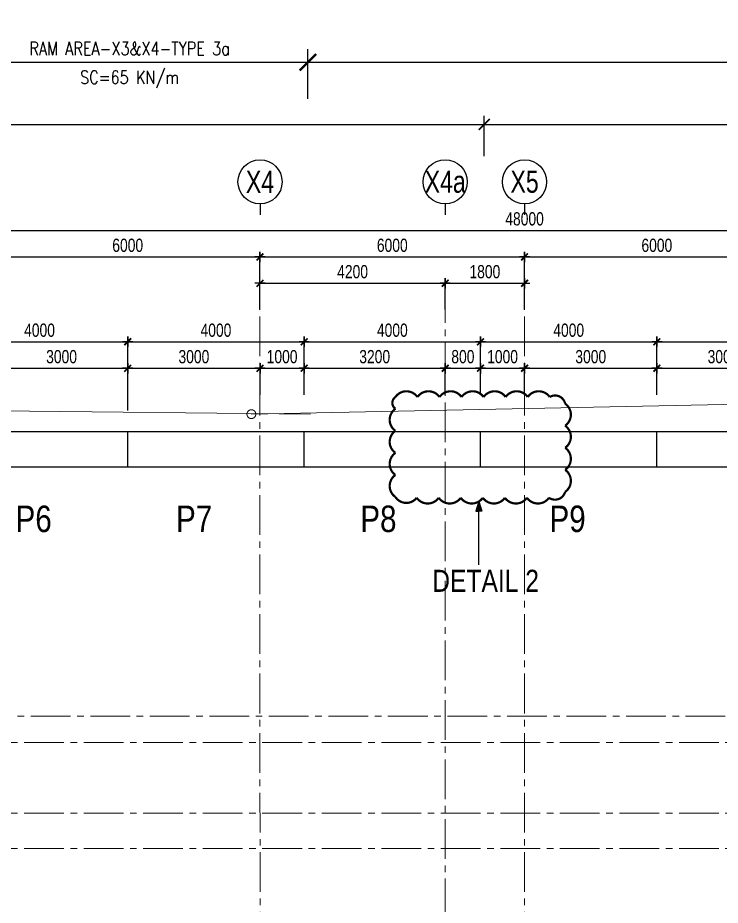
# Model space of a CAD drawing. Header units: millimetres. Extents: x 2611025 to 4139346, y -89870 to 101087.
# Drawn here: x 2670178 to 2686110, y 80462 to 100586 of the extents above; entities that cross this region are included whole.
import ezdxf
from ezdxf.enums import TextEntityAlignment as Align

# ---------------------------------------------------------------- set-up
doc = ezdxf.new("R2010")
doc.units = ezdxf.units.MM
doc.header["$LTSCALE"] = 1200
doc.header["$PDMODE"] = 35
doc.linetypes.add('CENTER2', pattern=[1.125, 0.75, -0.125, 0.125, -0.125])
doc.linetypes.add('ChainLines2', pattern=[3230, 2800, -140, 150, -140])
for name, color, linetype, lineweight in [('2D_SIKITI', 6, 'ChainLines2', 20), ('BOUND', 3, 'Continuous', 20), ('ESB_TEXT', 3, 'Continuous', 20), ('K-THUOC', 1, 'Continuous', 18)]:
    doc.layers.add(name, color=color, linetype=linetype, lineweight=lineweight)
for name, color, linetype in [('CDC.01.AXIS', 160, 'CENTER2'), ('CDC.02.DIM', 1, 'Continuous'), ('CDC.06.TEXT', 2, 'Continuous'), ('CDC.10.HATCH', 251, 'Continuous'), ('WALL-RC', 2, 'Continuous')]:
    doc.layers.add(name, color=color, linetype=linetype)
doc.styles.add('1', font='arial.ttf', dxfattribs={"width": 0.75})
doc.styles.add('Arial', font='arial.ttf', dxfattribs={"height": 480})
doc.styles.add('BIGTEXT', font='arial.ttf', dxfattribs={"width": 0.8})
doc.styles.add('DIMTEXT', font='romans.shx', dxfattribs={"width": 0.8})
doc.styles.add('ESB_ARIAL', font='arial.ttf', dxfattribs={"width": 0.8})
doc.styles.add('SMTEXT', font='arial.ttf', dxfattribs={"width": 0.75})
doc.dimstyles.new('120X1', dxfattribs={"dimscale": 120, "dimtxt": 2.5, "dimasz": 0.008, "dimexe": 0, "dimexo": 0, "dimgap": 0.9, "dimtad": 1, "dimdec": 0, "dimzin": 13, "dimdsep": 46, "dimtxsty": '1', "dimblk1": 'CHEO', "dimblk2": 'CHEO', "dimsah": 1, "dimcen": 0, "dimclrd": 256, "dimclre": 256, "dimclrt": 3, "dimadec": 0, "dimazin": 0, "dimtfac": 1, "dimtdec": 0, "dimtix": 1, "dimtmove": 2, "dimatfit": 3, "dimldrblk": 'CHEO', "dimfxl": 8, "dimfxlon": 1, "dimtolj": 1, "dimtzin": 13, "dimarcsym": 0})
doc.dimstyles.new('BSV1-100', dxfattribs={"dimtxt": 300, "dimasz": 250, "dimexe": 200, "dimexo": 0, "dimgap": 108, "dimtad": 1, "dimdec": 0, "dimdsep": 46, "dimtxsty": 'SMTEXT', "dimblk": 'ARCHTICK', "dimcen": 100, "dimdle": 250, "dimclrd": 256, "dimclre": 256, "dimclrt": 1, "dimadec": 0, "dimazin": 0, "dimtfac": 1, "dimtdec": 0, "dimtix": 1, "dimtmove": 2, "dimatfit": 3, "dimfxl": 720, "dimfxlon": 1, "dimtolj": 1, "dimtzin": 0, "dimarcsym": 0})
doc.dimstyles.new('BSV100', dxfattribs={"dimscale": 1.5, "dimtxt": 300, "dimasz": 250, "dimexe": 200, "dimexo": 0, "dimgap": 108, "dimtad": 1, "dimdec": 0, "dimdsep": 46, "dimtxsty": 'SMTEXT', "dimblk": 'ARCHTICK', "dimcen": 100, "dimdle": 250, "dimclrd": 256, "dimclre": 256, "dimclrt": 2, "dimadec": 0, "dimazin": 0, "dimtfac": 1, "dimtdec": 0, "dimtix": 1, "dimtmove": 2, "dimatfit": 3, "dimfxl": 550, "dimfxlon": 1, "dimtolj": 1, "dimtzin": 0, "dimarcsym": 0})

# ---------------------------------------------------------------- blocks, each defined once
blk = doc.blocks.new('_ArchTick')
at = {"color": 0, "linetype": 'ByBlock', "const_width": 0.15}
blk.add_lwpolyline([(-0.5, -0.5), (0.5, 0.5)], dxfattribs=at)
blk = doc.blocks.new('*D1675')
at = {"layer": 'BOUND', "lineweight": -2, "transparency": 16777216}
for p, q in [((2656672, 97445), (2656672, 98365)), ((2680758, 97445), (2680758, 98365)), ((2656422, 98165), (2681008, 98165))]:
    blk.add_line(p, q, dxfattribs=at)
at = {"layer": 'Defpoints', "color": 0, "transparency": 16777216}
for p in [(2680758, 98165), (2656672, 91203), (2680758, 91203)]:
    blk.add_point(p, dxfattribs=at)
at = {"layer": 'BOUND', "lineweight": -2, "transparency": 16777216, "xscale": 250, "yscale": 250, "zscale": 250, "rotation": 180}
blk.add_blockref('_ArchTick', (2656672, 98165), dxfattribs=at)
at = {"layer": 'BOUND', "lineweight": -2, "transparency": 16777216, "xscale": 250, "yscale": 250, "zscale": 250}
blk.add_blockref('_ArchTick', (2680758, 98165), dxfattribs=at)
at = {"layer": 'BOUND', "color": 1, "transparency": 16777216, "insert": (2668715, 98428), "char_height": 300, "attachment_point": 5, "style": 'SMTEXT'}
blk.add_mtext('\\A1;COL= -1.20', dxfattribs=at)
blk = doc.blocks.new('*D1679')
at = {"layer": 'BOUND', "lineweight": -2, "transparency": 16777216}
for p, q in [((2680758, 97445), (2680758, 98365)), ((2712822, 97445), (2712822, 98365)), ((2680508, 98165), (2713072, 98165))]:
    blk.add_line(p, q, dxfattribs=at)
at = {"layer": 'Defpoints', "color": 0, "transparency": 16777216}
for p in [(2712822, 98165), (2680758, 91203), (2712822, 91203)]:
    blk.add_point(p, dxfattribs=at)
at = {"layer": 'BOUND', "lineweight": -2, "transparency": 16777216, "xscale": 250, "yscale": 250, "zscale": 250, "rotation": 180}
blk.add_blockref('_ArchTick', (2680758, 98165), dxfattribs=at)
at = {"layer": 'BOUND', "lineweight": -2, "transparency": 16777216, "xscale": 250, "yscale": 250, "zscale": 250}
blk.add_blockref('_ArchTick', (2712822, 98165), dxfattribs=at)
at = {"layer": 'BOUND', "color": 1, "transparency": 16777216, "insert": (2696790, 98428), "char_height": 300, "attachment_point": 5, "style": 'SMTEXT'}
blk.add_mtext('\\A1;COL= -0.50', dxfattribs=at)
blk = doc.blocks.new('*D1691')
at = {"layer": 'Defpoints', "color": 0, "transparency": 16777216}
for p in [(2676758, 99576), (2668672, 91203), (2676758, 91203)]:
    blk.add_point(p, dxfattribs=at)
at = {"layer": 'K-THUOC', "lineweight": -2, "transparency": 16777216}
for p, q in [((2668672, 98751), (2668672, 99876)), ((2676758, 98751), (2676758, 99876)), ((2668297, 99576), (2677133, 99576))]:
    blk.add_line(p, q, dxfattribs=at)
at = {"layer": 'K-THUOC', "lineweight": -2, "transparency": 16777216, "xscale": 375, "yscale": 375, "zscale": 375, "rotation": 180}
blk.add_blockref('_ArchTick', (2668672, 99576), dxfattribs=at)
at = {"layer": 'K-THUOC', "lineweight": -2, "transparency": 16777216, "xscale": 375, "yscale": 375, "zscale": 375}
blk.add_blockref('_ArchTick', (2676758, 99576), dxfattribs=at)
at = {"layer": 'K-THUOC', "color": 2, "transparency": 16777216, "char_height": 300, "attachment_point": 5, "style": 'DIMTEXT'}
for s, insert in [('\\A1;RAM AREA-X3&X4-TYPE 3a ', (2672715, 99888)), ('\\A1;SC=65 KN/m', (2672715, 99186))]:
    blk.add_mtext(s, dxfattribs=dict(at, insert=insert))
blk = doc.blocks.new('*D1692')
at = {"layer": 'Defpoints', "color": 0, "transparency": 16777216}
for p in [(2712822, 99576), (2676758, 91203), (2712822, 91203)]:
    blk.add_point(p, dxfattribs=at)
at = {"layer": 'K-THUOC', "lineweight": -2, "transparency": 16777216}
for p, q in [((2676758, 98751), (2676758, 99876)), ((2712822, 98751), (2712822, 99876)), ((2676383, 99576), (2713197, 99576))]:
    blk.add_line(p, q, dxfattribs=at)
at = {"layer": 'K-THUOC', "lineweight": -2, "transparency": 16777216, "xscale": 375, "yscale": 375, "zscale": 375, "rotation": 180}
blk.add_blockref('_ArchTick', (2676758, 99576), dxfattribs=at)
at = {"layer": 'K-THUOC', "lineweight": -2, "transparency": 16777216, "xscale": 375, "yscale": 375, "zscale": 375}
blk.add_blockref('_ArchTick', (2712822, 99576), dxfattribs=at)
at = {"layer": 'K-THUOC', "color": 2, "transparency": 16777216, "char_height": 300, "attachment_point": 5, "style": 'DIMTEXT'}
for s, insert in [('\\A1;RAM AREA-TYPE 3 ', (2694790, 99888)), ('\\A1;SC=55 KN/m', (2694790, 99186))]:
    blk.add_mtext(s, dxfattribs=dict(at, insert=insert))
blk = doc.blocks.new('CHEO')
at = {"layer": 'CDC.02.DIM'}
for points in [[(-121, 0), (121, 0)], [(0, 121), (0, -121)]]:
    blk.add_lwpolyline(points, dxfattribs=at)
at = {"layer": 'CDC.02.DIM', "const_width": 40}
blk.add_lwpolyline([(80, 80), (-80, -81)], dxfattribs=at)
blk = doc.blocks.new('*D1703')
at = {"layer": 'CDC.02.DIM', "lineweight": -2, "transparency": 16777216}
for p, q in [((2669672, 94204), (2669672, 95164)), ((2669673, 95164), (2675671, 95164)), ((2675672, 94204), (2675672, 95164))]:
    blk.add_line(p, q, dxfattribs=at)
at = {"layer": 'Defpoints', "color": 0, "transparency": 16777216}
for p in [(2675672, 95164), (2669672, 93971), (2675672, 93971)]:
    blk.add_point(p, dxfattribs=at)
at = {"layer": 'CDC.02.DIM', "lineweight": -2, "transparency": 16777216, "xscale": 0.96, "yscale": 0.96, "zscale": 0.96, "rotation": 180}
blk.add_blockref('CHEO', (2669672, 95164), dxfattribs=at)
at = {"layer": 'CDC.02.DIM', "lineweight": -2, "transparency": 16777216, "xscale": 0.96, "yscale": 0.96, "zscale": 0.96}
blk.add_blockref('CHEO', (2675672, 95164), dxfattribs=at)
at = {"layer": 'CDC.02.DIM', "color": 3, "transparency": 16777216, "insert": (2672672, 95425), "char_height": 300, "attachment_point": 5, "style": '1'}
blk.add_mtext('\\A1;6000', dxfattribs=at)
blk = doc.blocks.new('*D1704')
at = {"layer": 'CDC.02.DIM', "lineweight": -2, "transparency": 16777216}
for p, q in [((2675672, 94204), (2675672, 95164)), ((2675673, 95164), (2681671, 95164)), ((2681672, 94204), (2681672, 95164))]:
    blk.add_line(p, q, dxfattribs=at)
at = {"layer": 'Defpoints', "color": 0, "transparency": 16777216}
for p in [(2681672, 95164), (2675672, 93971), (2681672, 93971)]:
    blk.add_point(p, dxfattribs=at)
at = {"layer": 'CDC.02.DIM', "lineweight": -2, "transparency": 16777216, "xscale": 0.96, "yscale": 0.96, "zscale": 0.96, "rotation": 180}
blk.add_blockref('CHEO', (2675672, 95164), dxfattribs=at)
at = {"layer": 'CDC.02.DIM', "lineweight": -2, "transparency": 16777216, "xscale": 0.96, "yscale": 0.96, "zscale": 0.96}
blk.add_blockref('CHEO', (2681672, 95164), dxfattribs=at)
at = {"layer": 'CDC.02.DIM', "color": 3, "transparency": 16777216, "insert": (2678672, 95425), "char_height": 300, "attachment_point": 5, "style": '1'}
blk.add_mtext('\\A1;6000', dxfattribs=at)
blk = doc.blocks.new('*D1705')
at = {"layer": 'CDC.02.DIM', "lineweight": -2, "transparency": 16777216}
for p, q in [((2681672, 94204), (2681672, 95164)), ((2681673, 95164), (2687671, 95164)), ((2687672, 94204), (2687672, 95164))]:
    blk.add_line(p, q, dxfattribs=at)
at = {"layer": 'Defpoints', "color": 0, "transparency": 16777216}
for p in [(2687672, 95164), (2681672, 93971), (2687672, 93971)]:
    blk.add_point(p, dxfattribs=at)
at = {"layer": 'CDC.02.DIM', "lineweight": -2, "transparency": 16777216, "xscale": 0.96, "yscale": 0.96, "zscale": 0.96, "rotation": 180}
blk.add_blockref('CHEO', (2681672, 95164), dxfattribs=at)
at = {"layer": 'CDC.02.DIM', "lineweight": -2, "transparency": 16777216, "xscale": 0.96, "yscale": 0.96, "zscale": 0.96}
blk.add_blockref('CHEO', (2687672, 95164), dxfattribs=at)
at = {"layer": 'CDC.02.DIM', "color": 3, "transparency": 16777216, "insert": (2684672, 95425), "char_height": 300, "attachment_point": 5, "style": '1'}
blk.add_mtext('\\A1;6000', dxfattribs=at)
blk = doc.blocks.new('_Axis name')
at = {"layer": 'CDC.02.DIM'}
blk.add_line((0, 2.5), (0, 0), dxfattribs=at)
blk.add_circle((0, 7.5), 5, dxfattribs=at)
at = {"layer": 'CDC.02.DIM', "style": 'BIGTEXT', "width": 0.75}
blk.add_attdef('.', text='', height=5, dxfattribs=at).set_placement((0, 7.5), align=Align.MIDDLE)
blk = doc.blocks.new('*D1709')
at = {"layer": 'CDC.02.DIM', "lineweight": -2, "transparency": 16777216}
for p, q in [((2657672, 94804), (2657672, 95764)), ((2657673, 95764), (2705671, 95764)), ((2705672, 94804), (2705672, 95764))]:
    blk.add_line(p, q, dxfattribs=at)
at = {"layer": 'Defpoints', "color": 0, "transparency": 16777216}
for p in [(2705672, 95764), (2657672, 93971), (2705672, 93971)]:
    blk.add_point(p, dxfattribs=at)
at = {"layer": 'CDC.02.DIM', "lineweight": -2, "transparency": 16777216, "xscale": 0.96, "yscale": 0.96, "zscale": 0.96, "rotation": 180}
blk.add_blockref('CHEO', (2657672, 95764), dxfattribs=at)
at = {"layer": 'CDC.02.DIM', "lineweight": -2, "transparency": 16777216, "xscale": 0.96, "yscale": 0.96, "zscale": 0.96}
blk.add_blockref('CHEO', (2705672, 95764), dxfattribs=at)
at = {"layer": 'CDC.02.DIM', "color": 3, "transparency": 16777216, "insert": (2681672, 96025), "char_height": 300, "attachment_point": 5, "style": '1'}
blk.add_mtext('\\A1;48000', dxfattribs=at)
blk = doc.blocks.new('*D1716')
at = {"layer": 'CDC.02.DIM', "lineweight": -2, "transparency": 16777216}
for p, q in [((2675672, 93971), (2675672, 94566)), ((2675673, 94566), (2679871, 94566)), ((2679872, 93971), (2679872, 94566))]:
    blk.add_line(p, q, dxfattribs=at)
at = {"layer": 'Defpoints', "color": 0, "transparency": 16777216}
for p in [(2679872, 94566), (2675672, 93971), (2679872, 93971)]:
    blk.add_point(p, dxfattribs=at)
at = {"layer": 'CDC.02.DIM', "lineweight": -2, "transparency": 16777216, "xscale": 0.96, "yscale": 0.96, "zscale": 0.96, "rotation": 180}
blk.add_blockref('CHEO', (2675672, 94566), dxfattribs=at)
at = {"layer": 'CDC.02.DIM', "lineweight": -2, "transparency": 16777216, "xscale": 0.96, "yscale": 0.96, "zscale": 0.96}
blk.add_blockref('CHEO', (2679872, 94566), dxfattribs=at)
at = {"layer": 'CDC.02.DIM', "color": 3, "transparency": 16777216, "insert": (2677772, 94827), "char_height": 300, "attachment_point": 5, "style": '1'}
blk.add_mtext('\\A1;4200', dxfattribs=at)
blk = doc.blocks.new('*D1717')
at = {"layer": 'CDC.02.DIM', "lineweight": -2, "transparency": 16777216}
for p, q in [((2679872, 93971), (2679872, 94566)), ((2679873, 94566), (2681671, 94566)), ((2681672, 93971), (2681672, 94566))]:
    blk.add_line(p, q, dxfattribs=at)
at = {"layer": 'Defpoints', "color": 0, "transparency": 16777216}
for p in [(2681672, 94566), (2679872, 93971), (2681672, 93971)]:
    blk.add_point(p, dxfattribs=at)
at = {"layer": 'CDC.02.DIM', "lineweight": -2, "transparency": 16777216, "xscale": 0.96, "yscale": 0.96, "zscale": 0.96, "rotation": 180}
blk.add_blockref('CHEO', (2679872, 94566), dxfattribs=at)
at = {"layer": 'CDC.02.DIM', "lineweight": -2, "transparency": 16777216, "xscale": 0.96, "yscale": 0.96, "zscale": 0.96}
blk.add_blockref('CHEO', (2681672, 94566), dxfattribs=at)
at = {"layer": 'CDC.02.DIM', "color": 3, "transparency": 16777216, "insert": (2680772, 94827), "char_height": 300, "attachment_point": 5, "style": '1'}
blk.add_mtext('\\A1;1800', dxfattribs=at)
blk = doc.blocks.new('*D1731')
at = {"layer": 'CDC.02.DIM', "lineweight": -2, "transparency": 16777216}
for p, q in [((2669672, 91679), (2669672, 92639)), ((2669673, 92639), (2672671, 92639)), ((2672672, 91679), (2672672, 92639))]:
    blk.add_line(p, q, dxfattribs=at)
at = {"layer": 'Defpoints', "color": 0, "transparency": 16777216}
for p in [(2672672, 92639), (2669672, 91203), (2672672, 91203)]:
    blk.add_point(p, dxfattribs=at)
at = {"layer": 'CDC.02.DIM', "lineweight": -2, "transparency": 16777216, "xscale": 0.96, "yscale": 0.96, "zscale": 0.96, "rotation": 180}
blk.add_blockref('CHEO', (2669672, 92639), dxfattribs=at)
at = {"layer": 'CDC.02.DIM', "lineweight": -2, "transparency": 16777216, "xscale": 0.96, "yscale": 0.96, "zscale": 0.96}
blk.add_blockref('CHEO', (2672672, 92639), dxfattribs=at)
at = {"layer": 'CDC.02.DIM', "color": 3, "transparency": 16777216, "insert": (2671172, 92900), "char_height": 300, "attachment_point": 5, "style": '1'}
blk.add_mtext('\\A1;3000', dxfattribs=at)
blk = doc.blocks.new('*D1732')
at = {"layer": 'CDC.02.DIM', "lineweight": -2, "transparency": 16777216}
for p, q in [((2672672, 91679), (2672672, 92639)), ((2672673, 92639), (2675672, 92639)), ((2675673, 92039), (2675673, 92639))]:
    blk.add_line(p, q, dxfattribs=at)
at = {"layer": 'Defpoints', "color": 0, "transparency": 16777216}
for p in [(2675673, 92639), (2675673, 92039), (2672672, 91203)]:
    blk.add_point(p, dxfattribs=at)
at = {"layer": 'CDC.02.DIM', "lineweight": -2, "transparency": 16777216, "xscale": 0.96, "yscale": 0.96, "zscale": 0.96, "rotation": 180}
blk.add_blockref('CHEO', (2672672, 92639), dxfattribs=at)
at = {"layer": 'CDC.02.DIM', "lineweight": -2, "transparency": 16777216, "xscale": 0.96, "yscale": 0.96, "zscale": 0.96}
blk.add_blockref('CHEO', (2675673, 92639), dxfattribs=at)
at = {"layer": 'CDC.02.DIM', "color": 3, "transparency": 16777216, "insert": (2674173, 92900), "char_height": 300, "attachment_point": 5, "style": '1'}
blk.add_mtext('\\A1;3000', dxfattribs=at)
blk = doc.blocks.new('*D1733')
at = {"layer": 'CDC.02.DIM', "lineweight": -2, "transparency": 16777216}
for p, q in [((2675673, 92039), (2675673, 92639)), ((2675674, 92639), (2676672, 92639)), ((2676673, 92039), (2676673, 92639))]:
    blk.add_line(p, q, dxfattribs=at)
at = {"layer": 'Defpoints', "color": 0, "transparency": 16777216}
for p in [(2676673, 92639), (2675673, 92039), (2676673, 92039)]:
    blk.add_point(p, dxfattribs=at)
at = {"layer": 'CDC.02.DIM', "lineweight": -2, "transparency": 16777216, "xscale": 0.96, "yscale": 0.96, "zscale": 0.96, "rotation": 180}
blk.add_blockref('CHEO', (2675673, 92639), dxfattribs=at)
at = {"layer": 'CDC.02.DIM', "lineweight": -2, "transparency": 16777216, "xscale": 0.96, "yscale": 0.96, "zscale": 0.96}
blk.add_blockref('CHEO', (2676673, 92639), dxfattribs=at)
at = {"layer": 'CDC.02.DIM', "color": 3, "transparency": 16777216, "insert": (2676173, 92900), "char_height": 300, "attachment_point": 5, "style": '1'}
blk.add_mtext('\\A1;1000', dxfattribs=at)
blk = doc.blocks.new('*D1734')
at = {"layer": 'CDC.02.DIM', "lineweight": -2, "transparency": 16777216}
for p, q in [((2676673, 92039), (2676673, 92639)), ((2676674, 92639), (2679872, 92639)), ((2679873, 92039), (2679873, 92639))]:
    blk.add_line(p, q, dxfattribs=at)
at = {"layer": 'Defpoints', "color": 0, "transparency": 16777216}
for p in [(2679873, 92639), (2676673, 92039), (2679873, 92039)]:
    blk.add_point(p, dxfattribs=at)
at = {"layer": 'CDC.02.DIM', "lineweight": -2, "transparency": 16777216, "xscale": 0.96, "yscale": 0.96, "zscale": 0.96, "rotation": 180}
blk.add_blockref('CHEO', (2676673, 92639), dxfattribs=at)
at = {"layer": 'CDC.02.DIM', "lineweight": -2, "transparency": 16777216, "xscale": 0.96, "yscale": 0.96, "zscale": 0.96}
blk.add_blockref('CHEO', (2679873, 92639), dxfattribs=at)
at = {"layer": 'CDC.02.DIM', "color": 3, "transparency": 16777216, "insert": (2678273, 92900), "char_height": 300, "attachment_point": 5, "style": '1'}
blk.add_mtext('\\A1;3200', dxfattribs=at)
blk = doc.blocks.new('*D1735')
at = {"layer": 'CDC.02.DIM', "lineweight": -2, "transparency": 16777216}
for p, q in [((2679873, 92058), (2679873, 92639)), ((2679874, 92639), (2680672, 92639)), ((2680673, 92058), (2680673, 92639))]:
    blk.add_line(p, q, dxfattribs=at)
at = {"layer": 'Defpoints', "color": 0, "transparency": 16777216}
for p in [(2680673, 92639), (2679873, 92058), (2680673, 92058)]:
    blk.add_point(p, dxfattribs=at)
at = {"layer": 'CDC.02.DIM', "lineweight": -2, "transparency": 16777216, "xscale": 0.96, "yscale": 0.96, "zscale": 0.96, "rotation": 180}
blk.add_blockref('CHEO', (2679873, 92639), dxfattribs=at)
at = {"layer": 'CDC.02.DIM', "lineweight": -2, "transparency": 16777216, "xscale": 0.96, "yscale": 0.96, "zscale": 0.96}
blk.add_blockref('CHEO', (2680673, 92639), dxfattribs=at)
at = {"layer": 'CDC.02.DIM', "color": 3, "transparency": 16777216, "insert": (2680273, 92900), "char_height": 300, "attachment_point": 5, "style": '1'}
blk.add_mtext('\\A1;800', dxfattribs=at)
blk = doc.blocks.new('*D1736')
at = {"layer": 'CDC.02.DIM', "lineweight": -2, "transparency": 16777216}
for p, q in [((2680673, 92039), (2680673, 92639)), ((2680674, 92639), (2681672, 92639)), ((2681673, 92039), (2681673, 92639))]:
    blk.add_line(p, q, dxfattribs=at)
at = {"layer": 'Defpoints', "color": 0, "transparency": 16777216}
for p in [(2681673, 92639), (2680673, 92039), (2681673, 92039)]:
    blk.add_point(p, dxfattribs=at)
at = {"layer": 'CDC.02.DIM', "lineweight": -2, "transparency": 16777216, "xscale": 0.96, "yscale": 0.96, "zscale": 0.96, "rotation": 180}
blk.add_blockref('CHEO', (2680673, 92639), dxfattribs=at)
at = {"layer": 'CDC.02.DIM', "lineweight": -2, "transparency": 16777216, "xscale": 0.96, "yscale": 0.96, "zscale": 0.96}
blk.add_blockref('CHEO', (2681673, 92639), dxfattribs=at)
at = {"layer": 'CDC.02.DIM', "color": 3, "transparency": 16777216, "insert": (2681173, 92900), "char_height": 300, "attachment_point": 5, "style": '1'}
blk.add_mtext('\\A1;1000', dxfattribs=at)
blk = doc.blocks.new('*D1737')
at = {"layer": 'CDC.02.DIM', "lineweight": -2, "transparency": 16777216}
for p, q in [((2681673, 92039), (2681673, 92639)), ((2681674, 92639), (2684672, 92639)), ((2684673, 92039), (2684673, 92639))]:
    blk.add_line(p, q, dxfattribs=at)
at = {"layer": 'Defpoints', "color": 0, "transparency": 16777216}
for p in [(2684673, 92639), (2681673, 92039), (2684673, 92039)]:
    blk.add_point(p, dxfattribs=at)
at = {"layer": 'CDC.02.DIM', "lineweight": -2, "transparency": 16777216, "xscale": 0.96, "yscale": 0.96, "zscale": 0.96, "rotation": 180}
blk.add_blockref('CHEO', (2681673, 92639), dxfattribs=at)
at = {"layer": 'CDC.02.DIM', "lineweight": -2, "transparency": 16777216, "xscale": 0.96, "yscale": 0.96, "zscale": 0.96}
blk.add_blockref('CHEO', (2684673, 92639), dxfattribs=at)
at = {"layer": 'CDC.02.DIM', "color": 3, "transparency": 16777216, "insert": (2683173, 92900), "char_height": 300, "attachment_point": 5, "style": '1'}
blk.add_mtext('\\A1;3000', dxfattribs=at)
blk = doc.blocks.new('*D1738')
at = {"layer": 'CDC.02.DIM', "lineweight": -2, "transparency": 16777216}
for p, q in [((2684673, 92039), (2684673, 92639)), ((2684674, 92639), (2687672, 92639)), ((2687673, 92039), (2687673, 92639))]:
    blk.add_line(p, q, dxfattribs=at)
at = {"layer": 'Defpoints', "color": 0, "transparency": 16777216}
for p in [(2687673, 92639), (2684673, 92039), (2687673, 92039)]:
    blk.add_point(p, dxfattribs=at)
at = {"layer": 'CDC.02.DIM', "lineweight": -2, "transparency": 16777216, "xscale": 0.96, "yscale": 0.96, "zscale": 0.96, "rotation": 180}
blk.add_blockref('CHEO', (2684673, 92639), dxfattribs=at)
at = {"layer": 'CDC.02.DIM', "lineweight": -2, "transparency": 16777216, "xscale": 0.96, "yscale": 0.96, "zscale": 0.96}
blk.add_blockref('CHEO', (2687673, 92639), dxfattribs=at)
at = {"layer": 'CDC.02.DIM', "color": 3, "transparency": 16777216, "insert": (2686173, 92900), "char_height": 300, "attachment_point": 5, "style": '1'}
blk.add_mtext('\\A1;3000', dxfattribs=at)
blk = doc.blocks.new('*D1756')
at = {"layer": 'CDC.02.DIM', "lineweight": -2, "transparency": 16777216}
for p, q in [((2668672, 92279), (2668672, 93239)), ((2668673, 93239), (2672671, 93239)), ((2672672, 92279), (2672672, 93239))]:
    blk.add_line(p, q, dxfattribs=at)
at = {"layer": 'Defpoints', "color": 0, "transparency": 16777216}
for p in [(2672672, 93239), (2668672, 91203), (2672672, 91203)]:
    blk.add_point(p, dxfattribs=at)
at = {"layer": 'CDC.02.DIM', "lineweight": -2, "transparency": 16777216, "xscale": 0.96, "yscale": 0.96, "zscale": 0.96, "rotation": 180}
blk.add_blockref('CHEO', (2668672, 93239), dxfattribs=at)
at = {"layer": 'CDC.02.DIM', "lineweight": -2, "transparency": 16777216, "xscale": 0.96, "yscale": 0.96, "zscale": 0.96}
blk.add_blockref('CHEO', (2672672, 93239), dxfattribs=at)
at = {"layer": 'CDC.02.DIM', "color": 3, "transparency": 16777216, "insert": (2670672, 93500), "char_height": 300, "attachment_point": 5, "style": '1'}
blk.add_mtext('\\A1;4000', dxfattribs=at)
blk = doc.blocks.new('*D1757')
at = {"layer": 'CDC.02.DIM', "lineweight": -2, "transparency": 16777216}
for p, q in [((2672672, 92279), (2672672, 93239)), ((2672673, 93239), (2676672, 93239)), ((2676673, 92279), (2676673, 93239))]:
    blk.add_line(p, q, dxfattribs=at)
at = {"layer": 'Defpoints', "color": 0, "transparency": 16777216}
for p in [(2676673, 93239), (2676673, 92039), (2672672, 91203)]:
    blk.add_point(p, dxfattribs=at)
at = {"layer": 'CDC.02.DIM', "lineweight": -2, "transparency": 16777216, "xscale": 0.96, "yscale": 0.96, "zscale": 0.96, "rotation": 180}
blk.add_blockref('CHEO', (2672672, 93239), dxfattribs=at)
at = {"layer": 'CDC.02.DIM', "lineweight": -2, "transparency": 16777216, "xscale": 0.96, "yscale": 0.96, "zscale": 0.96}
blk.add_blockref('CHEO', (2676673, 93239), dxfattribs=at)
at = {"layer": 'CDC.02.DIM', "color": 3, "transparency": 16777216, "insert": (2674673, 93500), "char_height": 300, "attachment_point": 5, "style": '1'}
blk.add_mtext('\\A1;4000', dxfattribs=at)
blk = doc.blocks.new('*D1758')
at = {"layer": 'CDC.02.DIM', "lineweight": -2, "transparency": 16777216}
for p, q in [((2676673, 92279), (2676673, 93239)), ((2676674, 93239), (2680672, 93239)), ((2680673, 92279), (2680673, 93239))]:
    blk.add_line(p, q, dxfattribs=at)
at = {"layer": 'Defpoints', "color": 0, "transparency": 16777216}
for p in [(2680673, 93239), (2676673, 92039), (2680673, 92039)]:
    blk.add_point(p, dxfattribs=at)
at = {"layer": 'CDC.02.DIM', "lineweight": -2, "transparency": 16777216, "xscale": 0.96, "yscale": 0.96, "zscale": 0.96, "rotation": 180}
blk.add_blockref('CHEO', (2676673, 93239), dxfattribs=at)
at = {"layer": 'CDC.02.DIM', "lineweight": -2, "transparency": 16777216, "xscale": 0.96, "yscale": 0.96, "zscale": 0.96}
blk.add_blockref('CHEO', (2680673, 93239), dxfattribs=at)
at = {"layer": 'CDC.02.DIM', "color": 3, "transparency": 16777216, "insert": (2678673, 93500), "char_height": 300, "attachment_point": 5, "style": '1'}
blk.add_mtext('\\A1;4000', dxfattribs=at)
blk = doc.blocks.new('*D1759')
at = {"layer": 'CDC.02.DIM', "lineweight": -2, "transparency": 16777216}
for p, q in [((2680673, 92279), (2680673, 93239)), ((2680674, 93239), (2684672, 93239)), ((2684673, 92279), (2684673, 93239))]:
    blk.add_line(p, q, dxfattribs=at)
at = {"layer": 'Defpoints', "color": 0, "transparency": 16777216}
for p in [(2684673, 93239), (2680673, 92039), (2684673, 92039)]:
    blk.add_point(p, dxfattribs=at)
at = {"layer": 'CDC.02.DIM', "lineweight": -2, "transparency": 16777216, "xscale": 0.96, "yscale": 0.96, "zscale": 0.96, "rotation": 180}
blk.add_blockref('CHEO', (2680673, 93239), dxfattribs=at)
at = {"layer": 'CDC.02.DIM', "lineweight": -2, "transparency": 16777216, "xscale": 0.96, "yscale": 0.96, "zscale": 0.96}
blk.add_blockref('CHEO', (2684673, 93239), dxfattribs=at)
at = {"layer": 'CDC.02.DIM', "color": 3, "transparency": 16777216, "insert": (2682673, 93500), "char_height": 300, "attachment_point": 5, "style": '1'}
blk.add_mtext('\\A1;4000', dxfattribs=at)
blk = doc.blocks.new('*D1760')
at = {"layer": 'CDC.02.DIM', "lineweight": -2, "transparency": 16777216}
for p, q in [((2684673, 92279), (2684673, 93239)), ((2684674, 93239), (2688672, 93239)), ((2688673, 92279), (2688673, 93239))]:
    blk.add_line(p, q, dxfattribs=at)
at = {"layer": 'Defpoints', "color": 0, "transparency": 16777216}
for p in [(2688673, 93239), (2684673, 92039), (2688673, 92039)]:
    blk.add_point(p, dxfattribs=at)
at = {"layer": 'CDC.02.DIM', "lineweight": -2, "transparency": 16777216, "xscale": 0.96, "yscale": 0.96, "zscale": 0.96, "rotation": 180}
blk.add_blockref('CHEO', (2684673, 93239), dxfattribs=at)
at = {"layer": 'CDC.02.DIM', "lineweight": -2, "transparency": 16777216, "xscale": 0.96, "yscale": 0.96, "zscale": 0.96}
blk.add_blockref('CHEO', (2688673, 93239), dxfattribs=at)
at = {"layer": 'CDC.02.DIM', "color": 3, "transparency": 16777216, "insert": (2686673, 93500), "char_height": 300, "attachment_point": 5, "style": '1'}
blk.add_mtext('\\A1;4000', dxfattribs=at)

msp = doc.modelspace()

# ---------------------------------------------------------------- hatches: boundary and pattern name
at = {"layer": 'CDC.10.HATCH'}
h = msp.add_hatch(dxfattribs=at)
h.set_pattern_fill('ANGLE', color=256, angle=-90)
h.set_pattern_definition([(270, (2724859.6875, 2761441.276), (6.985, -1e-15), [5.08, -1.905]), (360, (2724859.6875, 2761441.276), (2e-15, 6.985), [5.08, -1.905])])
h.paths.add_polyline_path([(2680566.6, 89400.3), (2680634.6, 89400.3), (2680702.6, 89400.3), (2680634.6, 89616.6)])

# ---------------------------------------------------------------- linework, layer by layer
at = {"color": 240, "true_color": 0xed1f24, "const_width": 50}
msp.add_lwpolyline([(2678743.2, 91986.6, -0.5205671), (2679243.2, 91986.6, -0.5205671), (2679743.2, 91986.6, -0.5205671), (2680243.2, 91986.6, -0.5205671), (2680743.2, 91986.6, -0.5205671), (2681243.2, 91986.6, -0.5205671), (2681743.2, 91986.6, -0.5205671), (2682243.2, 91986.6, -0.5205671), (2682592.1, 91835.5, -0.5205671), (2682592.1, 91335.5, -0.5205671), (2682592.1, 90835.5, -0.5205671), (2682592.1, 90335.5, -0.5205671), (2682592.1, 89835.5, -0.5205671), (2682225.6, 89702, -0.5205671), (2681725.6, 89702, -0.5205671), (2681225.6, 89702, -0.5205671), (2680725.6, 89702, -0.5205671), (2680225.6, 89702, -0.5205671), (2679725.6, 89702, -0.5205671), (2679225.6, 89702, -0.5205671), (2678743.2, 89719.6, -0.5205671), (2678743.2, 90219.6, -0.5205671), (2678743.2, 90719.6, -0.5205671), (2678743.2, 91219.6, -0.5205671), (2678743.2, 91719.6, -0.5205671)], format="xyb", close=True, dxfattribs=at)
at = {"layer": '2D_SIKITI', "color": 220, "true_color": 0xff00bf}
for p, q in [((2697603.3, 92048.4), (2675476.2, 91597.8)), ((2676820.2, 91597.8), (2647731.7, 91908.1))]:
    msp.add_line(p, q, dxfattribs=at)
msp.add_circle((2675476.2, 91597.8), 100, dxfattribs=at)
at = {"layer": 'CDC.01.AXIS', "color": 5, "lineweight": 9, "true_color": 0x0100ff}
for p, q in [((2675671.5, 95164), (2675673.4, 50000.8)), ((2681673.4, 95164), (2681671.5, 50000.8)), ((2679871.5, 94565.7), (2679871.5, 50599.2)), ((2643474.8, 84752.1), (2718180.1, 84752.1)), ((2644674.8, 84151.2), (2716980.1, 84153.1)), ((2644674.8, 82552.1), (2716980.1, 82552.1)), ((2644674.8, 81752.1), (2716980.1, 81752.1))]:
    msp.add_line(p, q, dxfattribs=at)
at = {"layer": 'CDC.02.DIM'}
for p, q in [((2680634.6, 89616.6), (2680566.6, 89400.3)), ((2680634.6, 89616.6), (2680702.6, 89400.3)), ((2680566.6, 89400.3), (2680634.6, 89400.3)), ((2680634.6, 88185), (2680634.6, 89400.3)), ((2680702.6, 89400.3), (2680634.6, 89400.3))]:
    msp.add_line(p, q, dxfattribs=at)
at = {"layer": 'WALL-RC'}
for p, q in [((2672672.4, 90403.1), (2672672.4, 91203.1)), ((2676672.4, 90403.1), (2676672.4, 91203.1)), ((2680672.4, 90403.1), (2680672.4, 91203.1)), ((2684672.4, 90403.1), (2684672.4, 91203.1))]:
    msp.add_line(p, q, dxfattribs=at)
for points in [[(2648332.4, 77653.1), (2648332.4, 91203.1), (2656772.4, 91203.1), (2664272.5, 91203.1), (2710408.5, 91203.1), (2712390.7, 89226.2), (2712822.4, 82559), (2712822.4, 57203.7), (2707832.2, 54708.5), (2698984, 54453.1), (2660672.4, 54453.1), (2658872.4, 54453.1), (2652246.9, 54453.1), (2648332.4, 58271.9), (2648332.4, 77353.6)], [(2649132.4, 77653.1), (2649132.4, 90403.1), (2656772.4, 90403.1), (2664272.5, 90403.1), (2710077.3, 90403.1), (2711612.2, 88869.2), (2712022.4, 82533.1), (2712022.4, 57698.1), (2707632.4, 55503.1), (2698972.4, 55253.1), (2660672.4, 55253.1), (2658872.4, 55253.1), (2652572.4, 55253.1), (2649132.4, 58609.1), (2649132.4, 77353.6)]]:
    msp.add_lwpolyline(points, dxfattribs=at)

# ---------------------------------------------------------------- block references
at = {"layer": 'CDC.02.DIM', "xscale": 100, "yscale": 100, "zscale": 100}
for p, values in [((2675672.5, 96115.2), {'.': 'X4'}), ((2679872.5, 96115.2), {'.': 'X4a'}), ((2681672.5, 96115.2), {'.': 'X5'})]:
    msp.add_blockref('_Axis name', p, dxfattribs=at).add_auto_attribs(values)

# ---------------------------------------------------------------- texts
at = {"layer": 'CDC.06.TEXT', "ltscale": 0.5, "char_height": 600, "attachment_point": 1, "style": 'Arial'}
for s, insert in [('{\\W0.8;P6}', (2670128.6, 89524.9)), ('{\\W0.8;P7}', (2673768.5, 89524.9)), ('{\\W0.8;P8}', (2677947.6, 89524.9)), ('{\\W0.8;P9}', (2682237.9, 89524.9))]:
    msp.add_mtext_dynamic_manual_height_columns(s, width=1245.05, gutter_width=1250, heights=[0], dxfattribs=dict(at, insert=insert))
at = {"layer": 'ESB_TEXT', "insert": (2680788.6, 87819), "char_height": 500, "attachment_point": 5, "style": 'ESB_ARIAL'}
msp.add_mtext_dynamic_manual_height_columns('DETAIL 2', width=14660.185, gutter_width=2000, heights=[0], dxfattribs=at)

# ---------------------------------------------------------------- dimensions: what is measured, and where the dimension line sits
at = {"layer": 'BOUND'}
for base, p1, p2, text, picture, middle in [((2680758.4, 98164.7), (2656672.4, 91203.1), (2680758.4, 91203.1), 'COL= -1.20', '*D1675', (2668715.4, 98427.9)), ((2712822.4, 98164.7), (2680758.4, 91203.1), (2712822.4, 91203.1), 'COL= -0.50', '*D1679', (2696790.4, 98427.9))]:
    dim = msp.add_linear_dim(base=base, p1=p1, p2=p2, text=text, dimstyle='BSV1-100', dxfattribs=at)
    dim.commit()
    dim.dimension.update_dxf_attribs({"geometry": picture, "text_midpoint": middle})
at = {"layer": 'CDC.02.DIM'}
for base, p1, p2, picture, middle in [((2705672.4, 95764), (2657672.4, 93971.4), (2705672.4, 93971.4), '*D1709', (2681672.4, 96025.2)), ((2675672.4, 95164), (2669672.4, 93971.4), (2675672.4, 93971.4), '*D1703', (2672672.4, 95425.2)), ((2681672.4, 95164), (2675672.4, 93971.4), (2681672.4, 93971.4), '*D1704', (2678672.4, 95425.2)), ((2687672.4, 95164), (2681672.4, 93971.4), (2687672.4, 93971.4), '*D1705', (2684672.4, 95425.2)), ((2679872.4, 94565.7), (2675672.4, 93971.4), (2679872.4, 93971.4), '*D1716', (2677772.4, 94826.8)), ((2681672.4, 94565.7), (2679872.4, 93971.4), (2681672.4, 93971.4), '*D1717', (2680772.4, 94826.8)), ((2672672.4, 93238.8), (2668672.4, 91203.1), (2672672.4, 91203.1), '*D1756', (2670672.4, 93499.9)), ((2676672.9005, 93238.776), (2672672.4193, 91203.0925), (2676672.9005, 92038.776), '*D1757', (2674672.6599, 93499.9478)), ((2680672.9, 93238.8), (2676672.9, 92038.8), (2680672.9, 92038.8), '*D1758', (2678672.9, 93499.9)), ((2684672.9, 93238.8), (2680672.9, 92038.8), (2684672.9, 92038.8), '*D1759', (2682672.9, 93499.9)), ((2688672.9, 93238.8), (2684672.9, 92038.8), (2688672.9, 92038.8), '*D1760', (2686672.9, 93499.9)), ((2672672.4, 92638.8), (2669672.4, 91203.1), (2672672.4, 91203.1), '*D1731', (2671172.4, 92900.1)), ((2675672.9005, 92638.776), (2672672.4193, 91203.0925), (2675672.9005, 92038.776), '*D1732', (2674172.6599, 92900.0502)), ((2676672.9, 92638.8), (2675672.9, 92038.8), (2676672.9, 92038.8), '*D1733', (2676172.9, 92899.9)), ((2679872.9, 92638.8), (2676672.9, 92038.8), (2679872.9, 92038.8), '*D1734', (2678272.9, 92900.1)), ((2680672.9, 92638.9), (2679872.9, 92058.2), (2680672.9, 92058.2), '*D1735', (2680272.9, 92900)), ((2681672.9, 92638.8), (2680672.9, 92038.8), (2681672.9, 92038.8), '*D1736', (2681172.9, 92899.9)), ((2684672.9, 92638.8), (2681672.9, 92038.8), (2684672.9, 92038.8), '*D1737', (2683172.9, 92900.1)), ((2687672.9, 92638.8), (2684672.9, 92038.8), (2687672.9, 92038.8), '*D1738', (2686172.9, 92900.1))]:
    dim = msp.add_linear_dim(base=base, p1=p1, p2=p2, dimstyle='120X1', dxfattribs=at)
    dim.commit()
    dim.dimension.update_dxf_attribs({"geometry": picture, "text_midpoint": middle})
at = {"layer": 'K-THUOC'}
for base, p1, p2, text, picture, middle in [((2676758.4, 99576.4), (2668672.4, 91203.1), (2676758.4, 91203.1), 'RAM AREA-X3&X4-TYPE 3a \\XSC=65 KN/m', '*D1691', (2672715.4, 99576.4)), ((2712822.4, 99576.4), (2676758.4, 91203.1), (2712822.4, 91203.1), 'RAM AREA-TYPE 3 \\XSC=55 KN/m', '*D1692', (2694790.4, 99576.4))]:
    dim = msp.add_linear_dim(base=base, p1=p1, p2=p2, text=text, dimstyle='BSV100', override={"dimtxt": 200, "dimtxsty": 'DIMTEXT'}, dxfattribs=at)
    dim.commit()
    dim.dimension.update_dxf_attribs({"geometry": picture, "text_midpoint": middle})

doc.saveas('drawing.dxf')
